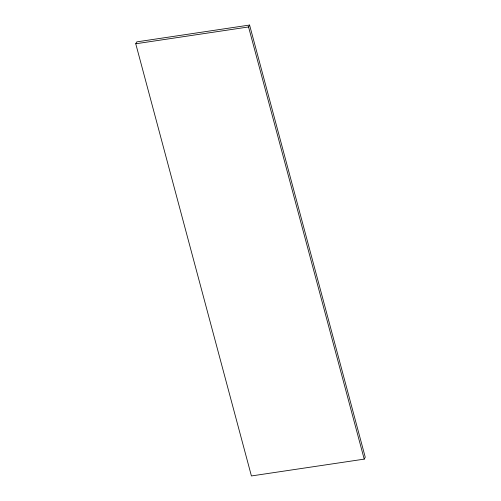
<?xml version="1.0" encoding="UTF-8"?>
<svg xmlns="http://www.w3.org/2000/svg" width="501" height="501" viewBox="0 0 501 501"><rect width="100%" height="100%" fill="white"/><g stroke="black" fill="none" stroke-linecap="round" stroke-linejoin="round"><path stroke-width="0.75" d="M135.752 43.775L136.779 41.871L249.586 25.05L365.248 457.225L364.221 459.129L251.414 475.95L135.752 43.775L248.559 26.954L249.586 25.05M248.559 26.954L364.221 459.129"/></g></svg>
